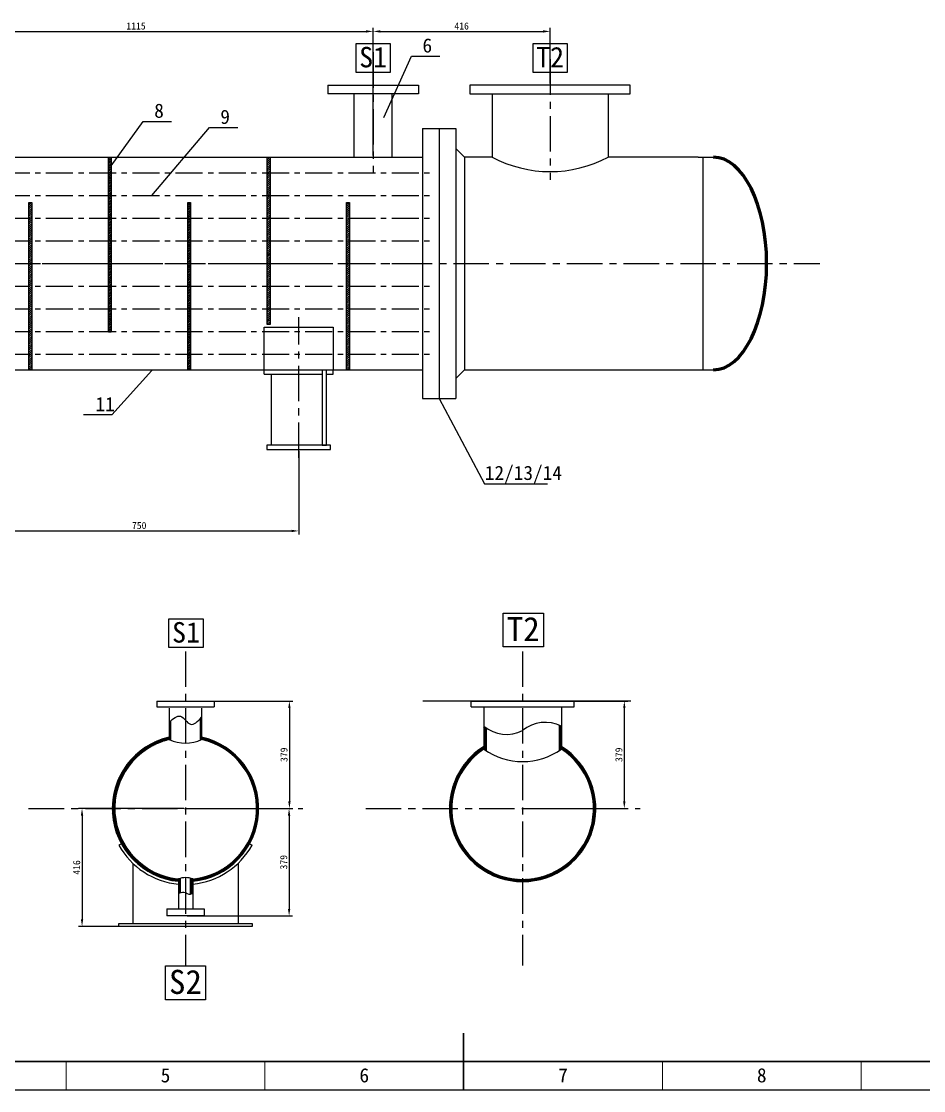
# Model space of a CAD drawing. Header units: millimetres. Extents: x 2 to 924, y -1 to 593.
# Drawn here: x 266.5 to 584.6, y -1.4 to 375.7 of the extents above; entities that cross this region are included whole.
import ezdxf

# ---------------------------------------------------------------- set-up
doc = ezdxf.new("R2010")
doc.units = ezdxf.units.MM
doc.header["$PDSIZE"] = -5
doc.linetypes.add('CENTER', pattern=[2, 1.25, -0.25, 0.25, -0.25])
doc.linetypes.add('CENTERX2', pattern=[101.59999942779541, 63.5, -12.69999980926514, 12.69999980926514, -12.69999980926514])
doc.layers.get('0').update_dxf_attribs({"lineweight": 25})
for name, color, linetype, lineweight in [('1', 140, 'Continuous', 25), ('2', 11, 'Continuous', 25), ('A图框', 7, 'Continuous', 18), ('中心线', 1, 'CENTER', 25), ('标注', 92, 'Continuous', 25), ('标注1', 100, 'Continuous', 25), ('框线', 7, 'Continuous', 25), ('设备轮廓', 7, 'Continuous', 25), ('边框', 7, 'Continuous', 60)]:
    doc.layers.add(name, color=color, linetype=linetype, lineweight=lineweight)
doc.styles.add('工程字', font='')
doc.styles.add('文字4', font='', dxfattribs={"width": 0.8})
doc.styles.get('工程字').set_extended_font_data('宋体')
doc.styles.get('文字4').set_extended_font_data('宋体')
doc.dimstyles.new('ISO-25', dxfattribs={"dimtxt": 2.5, "dimasz": 2.5, "dimexe": 1.25, "dimexo": 0.625, "dimtad": 1, "dimtxsty": 'Standard', "dimcen": 2.5, "dimdle": 5, "dimadec": 0, "dimazin": 0, "dimtfac": 1, "dimtmove": 0, "dimatfit": 3, "dimfxl": 0, "dimarcsym": 0})
pattern_1 = [(45, (0, 0), (-0.08838834764831843, 0.08838834764831845), [])]
pattern_2 = [(45, (0, 0), (-0.3367596045400932, 0.3367596045400932), [])]

# ---------------------------------------------------------------- blocks, each defined once
blk = doc.blocks.new('*X18')
at = {"layer": '标注', "ltscale": 10}
for points in [[(360.548378871369, 133.533597796267), (361.3817122047024, 133.533597796267), (360.9650455380357, 136.033597796267)], [(360.5483788713689, 100.633597796267), (361.3817122047023, 100.633597796267), (360.9650455380356, 98.13359779626704)]]:
    blk.add_hatch(color=0, dxfattribs=at).paths.add_polyline_path(points, flags=0)
at = {"layer": '标注', "color": 0, "lineweight": -2, "ltscale": 10}
for p, q in [((324.5300919169993, 136.033597796267), (362.2150455380357, 136.033597796267)), ((360.9650455380357, 133.533597796267), (360.9650455380356, 100.633597796267)), ((324.9463055641099, 98.13359779626705), (362.2150455380356, 98.13359779626704))]:
    blk.add_line(p, q, dxfattribs=at)
at = {"layer": '标注', "color": 0, "ltscale": 10, "insert": (359.0627604084312, 117.0835977962671), "char_height": 2.5, "width": 11.04801829268297, "attachment_point": 5, "rotation": 90}
blk.add_mtext('379', dxfattribs=at)
blk = doc.blocks.new('*X19')
at = {"layer": '标注', "ltscale": 10}
for points in [[(360.4375835927311, 95.63359779626704), (361.2709169260644, 95.63359779626704), (360.8542502593978, 98.13359779626704)], [(360.4375835927311, 62.73359779626707), (361.2709169260644, 62.73359779626707), (360.8542502593978, 60.23359779626707)]]:
    blk.add_hatch(color=0, dxfattribs=at).paths.add_polyline_path(points, flags=0)
at = {"layer": '标注', "color": 0, "lineweight": -2, "ltscale": 10}
for p, q in [((324.9463055641099, 98.13359779626705), (362.1042502593978, 98.13359779626704)), ((360.8542502593978, 95.63359779626704), (360.8542502593978, 62.73359779626707)), ((324.9463055641099, 60.23359779626708), (362.1042502593978, 60.23359779626707))]:
    blk.add_line(p, q, dxfattribs=at)
at = {"layer": '标注', "color": 0, "ltscale": 10, "insert": (358.9519651297934, 79.18359779626711), "char_height": 2.5, "width": 11.04801829268297, "attachment_point": 5, "rotation": 90}
blk.add_mtext('379', dxfattribs=at)
blk = doc.blocks.new('*X20')
at = {"layer": '标注', "ltscale": 10}
for points in [[(287.4302795707688, 95.63359779626707), (288.2636129041022, 95.63359779626705), (287.8469462374355, 98.13359779626707)], [(287.4302795707688, 59.03359779626704), (288.2636129041022, 59.03359779626704), (287.8469462374355, 56.53359779626704)]]:
    blk.add_hatch(color=0, dxfattribs=at).paths.add_polyline_path(points, flags=0)
at = {"layer": '标注', "color": 0, "lineweight": -2, "ltscale": 10}
for p, q in [((323.6963055641099, 98.13359779626705), (286.5969462374355, 98.13359779626707)), ((287.8469462374355, 95.63359779626707), (287.8469462374355, 59.03359779626704)), ((323.6963055641099, 56.53359779626703), (286.5969462374355, 56.53359779626704))]:
    blk.add_line(p, q, dxfattribs=at)
at = {"layer": '标注', "color": 0, "ltscale": 10, "insert": (285.9455137681313, 77.3335977962671), "char_height": 2.5, "width": 11.24618902439022, "attachment_point": 5, "rotation": 90}
blk.add_mtext('416', dxfattribs=at)
blk = doc.blocks.new('*X21')
at = {"layer": '标注', "ltscale": 10}
for points in [[(478.6441853414661, 133.533597796267), (479.4775186747995, 133.533597796267), (479.0608520081328, 136.033597796267)], [(478.6441853414661, 100.6335977962671), (479.4775186747995, 100.6335977962671), (479.0608520081328, 98.13359779626705)]]:
    blk.add_hatch(color=0, dxfattribs=at).paths.add_polyline_path(points, flags=0)
at = {"layer": '标注', "color": 0, "lineweight": -2, "ltscale": 10}
for p, q in [((445.3263025627593, 136.033597796267), (480.3108520081328, 136.033597796267)), ((479.0608520081328, 133.533597796267), (479.0608520081328, 100.6335977962671)), ((445.3263025627593, 98.13359779626705), (480.3108520081328, 98.13359779626704))]:
    blk.add_line(p, q, dxfattribs=at)
at = {"layer": '标注', "color": 0, "ltscale": 10, "insert": (477.1585668785284, 117.0835977962671), "char_height": 2.5, "width": 11.04801829268297, "attachment_point": 5, "rotation": 90}
blk.add_mtext('379', dxfattribs=at)
blk = doc.blocks.new('*X22')
at = {"layer": '标注', "ltscale": 10}
for points in [[(393.0006540690754, 372.5752374341606), (393.0006540690754, 371.7419041008272), (390.5006540690754, 372.1585707674939)], [(450.4006540690746, 372.5752374341606), (450.4006540690746, 371.7419041008272), (452.9006540690746, 372.1585707674939)]]:
    blk.add_hatch(color=0, dxfattribs=at).paths.add_polyline_path(points, flags=0)
at = {"layer": '标注', "color": 0, "lineweight": -2, "ltscale": 10}
for p, q in [((390.5006540690754, 353.792902285162), (390.5006540690754, 373.4085707674939)), ((452.9006540690746, 353.792902285162), (452.9006540690746, 373.4085707674939)), ((393.0006540690754, 372.1585707674939), (450.4006540690746, 372.1585707674939))]:
    blk.add_line(p, q, dxfattribs=at)
at = {"layer": '标注', "color": 0, "ltscale": 10, "insert": (421.700654069075, 374.0600032367981), "char_height": 2.5, "width": 11.24618902439022, "attachment_point": 5}
blk.add_mtext('416', dxfattribs=at)
blk = doc.blocks.new('*X26')
at = {"layer": '标注', "ltscale": 10}
for points in [[(225.7506540690745, 372.5752374341606), (225.7506540690745, 371.7419041008272), (223.2506540690745, 372.1585707674939)], [(388.0006540690754, 372.5752374341606), (388.0006540690754, 371.7419041008272), (390.5006540690754, 372.1585707674939)]]:
    blk.add_hatch(color=0, dxfattribs=at).paths.add_polyline_path(points, flags=0)
at = {"layer": '标注', "color": 0, "lineweight": -2, "ltscale": 10}
for p, q in [((223.2506540690745, 328.4429022851618), (223.2506540690745, 373.4085707674939)), ((390.5006540690754, 328.4429022851618), (390.5006540690754, 373.4085707674939)), ((225.7506540690745, 372.1585707674939), (388.0006540690754, 372.1585707674939))]:
    blk.add_line(p, q, dxfattribs=at)
at = {"layer": '标注', "color": 0, "ltscale": 10, "insert": (306.8756540690749, 374.0600032367981), "char_height": 2.5, "width": 14.4969512195122, "attachment_point": 5}
blk.add_mtext('1115', dxfattribs=at)
blk = doc.blocks.new('*X29')
at = {"layer": '标注', "ltscale": 10}
for points in [[(254.2506540690749, 196.4233824339958), (254.2506540690749, 195.5900491006625), (251.7506540690749, 196.0067157673292)], [(361.7506540690754, 196.4233824339958), (361.7506540690754, 195.5900491006625), (364.2506540690754, 196.0067157673292)]]:
    blk.add_hatch(color=0, dxfattribs=at).paths.add_polyline_path(points, flags=0)
at = {"layer": '标注', "color": 0, "lineweight": -2, "ltscale": 10}
for p, q in [((251.7506540690749, 224.1429022851688), (251.7506540690749, 194.7567157673292)), ((364.2506540690754, 224.1429022851688), (364.2506540690754, 194.7567157673292)), ((254.2506540690749, 196.0067157673292), (361.7506540690754, 196.0067157673292))]:
    blk.add_line(p, q, dxfattribs=at)
at = {"layer": '标注', "color": 0, "ltscale": 10, "insert": (308.0006540690752, 197.9081482366334), "char_height": 2.5, "width": 10.98323170731703, "attachment_point": 5}
blk.add_mtext('750', dxfattribs=at)

msp = doc.modelspace()

# ---------------------------------------------------------------- hatches: boundary and pattern name
at = {"layer": '标注', "true_color": 0xf7abae}
h = msp.add_hatch(dxfattribs=at)
h.set_pattern_fill('ANSI31', color=241, style=0, pattern_type=0)
h.set_pattern_definition(pattern_2)
h.paths.add_polyline_path([(298.1302786525962, 327.8179022851618), (297.1302786525966, 327.8179022851618), (297.1302786525964, 293.317902525078), (298.1302786525962, 293.317902525078)], flags=0)
h.paths.add_polyline_path([(297.1302786525963, 266.1258246792569), (298.1302786525962, 266.125824679257), (298.1302786525962, 293.317902525078), (297.1302786525964, 293.317902525078)], flags=0)
h = msp.add_hatch(dxfattribs=at)
h.set_pattern_fill('ANSI31', color=241, style=0, pattern_type=0)
h.set_pattern_definition(pattern_2)
h.paths.add_polyline_path([(270.1302786525962, 287.317902525078), (269.1302786525964, 287.317902525078), (269.1302786525962, 252.8179022851623), (270.1302786525962, 252.8179022851623)], flags=0)
h.paths.add_polyline_path([(270.1302786525962, 311.8179022851618), (269.1302786525966, 311.8179022851619), (269.1302786525964, 287.317902525078), (270.1302786525962, 287.317902525078)], flags=0)
h = msp.add_hatch(dxfattribs=at)
h.set_pattern_fill('ANSI31', color=241, style=0, pattern_type=0)
h.set_pattern_definition(pattern_2)
h.paths.add_polyline_path([(326.1302786525962, 287.317902525078), (325.1302786525964, 287.317902525078), (325.1302786525962, 252.8179022851623), (326.1302786525962, 252.8179022851623)], flags=0)
h.paths.add_polyline_path([(326.1302786525962, 311.8179022851618), (325.1302786525966, 311.8179022851619), (325.1302786525964, 287.317902525078), (326.1302786525962, 287.317902525078)], flags=0)
h = msp.add_hatch(dxfattribs=at)
h.set_pattern_fill('ANSI31', color=241, style=0, pattern_type=0)
h.set_pattern_definition(pattern_2)
h.paths.add_polyline_path([(382.1302786525962, 287.317902525078), (381.1302786525964, 287.317902525078), (381.1302786525962, 252.8179022851623), (382.1302786525962, 252.8179022851623)], flags=0)
h.paths.add_polyline_path([(382.1302786525962, 311.8179022851618), (381.1302786525966, 311.8179022851619), (381.1302786525964, 287.317902525078), (382.1302786525962, 287.317902525078)], flags=0)
at = {"layer": '设备轮廓', "ltscale": 10, "true_color": 0xf7abae}
h = msp.add_hatch(dxfattribs=at)
h.set_pattern_fill('ANSI31', color=241, style=0, pattern_type=0)
h.set_pattern_definition(pattern_1)
edge = h.paths.add_edge_path(flags=0)
edge.add_line((443.2056042720285, 72.33359779626699), (443.2056042720285, 73.13359779626694))
edge.add_arc((443.2056041229674, 98.13359794532792), 25.00000014906098, 270.0000003416229, 360.0000000000004)
edge.add_line((468.2056042720283, 98.13359794532809), (469.0056042720284, 98.13359779626705))
edge.add_arc((443.2056041181975, 98.13359795009794), 25.80000015383098, 270.0000003416225, 359.9999996583775, ccw=False)
edge = h.paths.add_edge_path(flags=0)
edge.add_line((443.2056042720285, 73.13359779626694), (443.2056042720285, 72.33359779626699))
edge.add_arc((443.2056044258593, 98.13359795009808), 25.80000015383109, 180, 269.9999996583776, ccw=False)
edge.add_line((417.4056042720283, 98.13359795009808), (418.2056042720285, 98.13359779626705))
edge.add_arc((443.2056044210895, 98.13359794532794), 25.00000014906101, 180.0000003416224, 269.9999996583776)
edge = h.paths.add_edge_path(flags=0)
edge.add_line((418.2056042720285, 98.13359779626705), (417.4056042720283, 98.13359779626705))
edge.add_arc((443.2056094674805, 98.13359491297922), 25.80000519545239, 121.9426307025604, 179.9999935968918, ccw=False)
edge.add_line((429.5556042666597, 120.026918692226), (429.5556042720289, 119.0782271794767))
edge.add_arc((443.2056065028144, 98.13359658739293), 25.00000223078594, 123.0930294226088, 179.9999972294646)
edge = h.paths.add_edge_path(flags=0)
edge.add_line((469.0056042720284, 98.13359779626705), (468.2056042720285, 98.13359779626705))
edge.add_arc((443.2056020412439, 98.13359658739358), 25.00000223078465, 2.770533666146191e-06, 56.90696510698671)
edge.add_line((456.8556062717502, 119.0782258762208), (456.855604272029, 120.0269186955729))
edge.add_arc((443.2055990765777, 98.13359491297994), 25.80000519545103, 6.389056920852454e-06, 58.05736931148988, ccw=False)
edge = h.paths.add_edge_path(flags=0)
edge.add_arc((443.2055604060301, 138.091345687909), 23.40560558839294, 303.29950891854736, 305.67561242984914, ccw=False)
edge.add_line((456.0556042720291, 118.5286581015544), (456.0556042720289, 127.551936605775))
edge.add_arc((451.2638296261574, 115.8990628227045), 12.59962585400809, 63.65310337326139, 67.64706013288492, ccw=False)
edge.add_line((456.8556042720292, 127.1898833407526), (456.855604272029, 119.078227179476))
edge = h.paths.add_edge_path(flags=0)
edge.add_arc((443.2056481380163, 138.0913456878888), 23.40560558836897, 234.3243875701433, 236.7004910814477, ccw=False)
edge.add_line((429.5556042720288, 119.0782271794772), (429.5556042720289, 120.0269186955736))
edge.add_line((429.5556042720289, 120.0269186955736), (429.5556042720289, 127.189883340753))
edge.add_arc((437.6138467825749, 136.8756920114305), 12.59960959568753, 230.2407682481747, 234.8254817295056)
edge.add_line((430.3556042720288, 126.5767562595266), (430.3556042720288, 118.5286581015554))
h = msp.add_hatch(dxfattribs=at)
h.set_pattern_fill('ANSI31', color=241, style=0, pattern_type=0)
h.set_pattern_definition(pattern_1)
edge = h.paths.add_edge_path(flags=0)
edge.add_arc((324.3640619386688, 66.91233848250229), 6.852917858315692, 105.6173818815772, 111.9299231325683)
edge.add_line((321.80468693867, 73.26938833146554), (321.8046869386701, 68.15279945475743))
edge.add_spline(control_points=[(321.8046869386701, 68.15279945475743), (322.042674172769, 68.26656549173629), (322.2806614068679, 68.38033152871492), (322.5191741895492, 68.47275588089485)], knot_values=[0, 0, 0, 0, 0.7830557280004825, 0.7830557280004825, 0.7830557280004825, 0.7830557280004825], weights=[1, 1, 1, 1], degree=3, periodic=0)
edge.add_line((322.5191741895492, 68.47275588089485), (322.5191741895496, 73.51225305512912))
edge = h.paths.add_edge_path(flags=0)
edge.add_arc((324.3640619386725, 66.91233848249627), 6.852917858322017, 68.07007686746323, 75.12366029498139)
edge.add_line((326.1234369386702, 73.53556147302679), (326.1234369386702, 67.94625088010673))
edge.add_spline(control_points=[(326.1234369386702, 67.94625088010673), (326.3967460860958, 68.01257712938593), (326.6600915123829, 68.1988738023814), (326.9234369386702, 68.38517047537687)], knot_values=[0, 0, 0, 0, 0.9179487832285166, 0.9179487832285166, 0.9179487832285166, 0.9179487832285166], weights=[1, 1, 1, 1], degree=3, periodic=0)
edge.add_line((326.9234369386702, 68.38517047537687), (326.9234369386702, 73.26938833146687))
edge = h.paths.add_edge_path(flags=0)
edge.add_line((350.1213055641099, 98.13359779626705), (349.4068183132304, 98.13359779626705))
edge.add_arc((324.4068211102519, 98.13359526796425), 24.99999720297861, -84.22255507331988, 5.794443779905123e-06, ccw=False)
edge.add_line((326.9234369369905, 73.26058771098499), (326.9234369386702, 72.46515584297492))
edge.add_arc((324.321308095144, 98.13359550884357), 25.79999746896596, 275.7885637639087, 360.0000050798343)
edge = h.paths.add_edge_path(flags=0)
edge.add_line((330.0213055641088, 123.2960698528836), (330.0213055641088, 122.4949921100111))
edge.add_arc((324.406818175145, 98.13359768638593), 25.00000013808544, -2.2737367544323206e-13, 77.02184784361589, ccw=False)
edge.add_line((349.4068183132304, 98.13359768638587), (350.1213055641099, 98.13359779626705))
edge.add_arc((324.3213031469751, 98.1335958654389), 25.80000241713487, 4.28791835205046e-06, 77.23631117831685)
edge = h.paths.add_edge_path(flags=0)
edge.add_line((318.6213055641115, 122.4549431996321), (318.6213055641115, 123.2960698528838))
edge.add_arc((324.3213079812453, 98.13359586543851), 25.80000241713536, 102.7636801803557, 179.9999957120807)
edge.add_line((298.52130556411, 98.13359779626708), (299.4068183132304, 98.13359779626705))
edge.add_arc((324.4068200314189, 98.13359643885398), 25.0000017181886, 103.3807206795691, 179.9999968890386, ccw=False)
edge = h.paths.add_edge_path(flags=0)
edge.add_line((299.4068183132304, 98.13359779626705), (298.52130556411, 98.13359779626705))
edge.add_arc((324.321305479477, 98.1335977195234), 25.79999991536698, 179.9999998295702, 264.4022768013357)
edge.add_line((321.8046870150477, 72.45663085936972), (321.8046869386701, 73.2693883314655))
edge.add_arc((324.4068206569955, 98.13359990754859), 25.00000234376529, 180.0000048296727, 264.0255284054183, ccw=False)

# ---------------------------------------------------------------- linework, layer by layer
at = {"ltscale": 10}
for p, q in [((505.063154189075, 327.8179022851618), (510.500654189075, 327.8179022851618)), ((505.0631541890755, 252.8179022851618), (510.5006541890741, 252.8179022851618))]:
    msp.add_line(p, q, dxfattribs=at)
at = {"ltscale": 0.800000011920929}
for p, q in [((352.1006540690767, 251.3179022851621), (352.1006540690767, 252.8179022851617)), ((376.4006540690705, 251.3179022851621), (376.4006540690705, 252.8179022851621)), ((352.1006540690767, 251.3179022851621), (372.5006540690727, 251.3179022851621)), ((354.5006540690772, 251.3179022851621), (354.5006540690772, 226.2679022851685)), ((374.0006540690727, 251.3179022851621), (376.4006540690705, 251.3179022851621)), ((318.6213055641115, 133.5335977962678), (318.6213055641115, 122.4751260966844)), ((330.0213055641088, 133.5335977962678), (330.0213055641088, 122.4751260966835)), ((301.706781382929, 85.71493055461883), (300.8302494379222, 85.23358686308211)), ((346.9358297452909, 85.71493055461929), (347.8123616902976, 85.23358686308211)), ((305.7790062102736, 78.7835813964623), (305.7790062102736, 57.53359864380491)), ((342.8636049179463, 78.7835813964623), (342.8636049179463, 57.53359864380491)), ((324.3213055641099, 57.53359864380491), (347.8123616902976, 57.53359864380491))]:
    msp.add_line(p, q, dxfattribs=at)
msp.add_line((1.904858635591154, -1.058064044396815), (842.9048586355984, -1.058064044396815))
for points in [[(372.5006540690727, 252.8179022851621), (372.5006540690727, 226.2679022851685), (374.0006540690727, 226.2679022851685), (374.0006540690727, 252.8179022851621)], [(319.1213055641101, 122.2417147930754), (319.1213055641101, 129.0048969113927)], [(329.5213055641102, 129.7647620559898), (329.5213055641102, 122.2417147930747)], [(317.7191741895499, 62.73359779626639), (330.9234369386702, 62.73359779626639)], [(330.9234321624813, 60.23359779626708), (317.7191789657393, 60.23359779626708)]]:
    msp.add_lwpolyline(points, dxfattribs=at)
for points in [[(375.5006540690722, 226.2679022851685), (353.0006540690777, 226.2679022851685), (353.0006540690777, 224.7679022851688), (375.5006540690722, 224.7679022851688)], [(300.8302494379222, 57.53359864380491), (347.8123616902976, 57.53359864380491), (347.8123616902976, 56.53359779626703), (300.8302494379222, 56.53359779626703)]]:
    msp.add_lwpolyline(points, close=True, dxfattribs=at)
msp.add_lwpolyline([(26.90485863559115, 8.941935955603185, 0.6, 0.6, 0), (832.9048586355984, 8.941935955603185, 0.6, 0.6, 0)], format="xyseb")
for centre, radius, start, end in [((324.3213055641108, 134.0330906851771), 12.88706892310444, 243.7490325201427, 296.2509674798573), ((324.3640619386717, 66.91233848249362), 6.852917858324854, 68.07007686746545, 111.9299231325646)]:
    msp.add_arc(centre, radius, start, end, dxfattribs=at)
for points, knots in [([(318.6213055641115, 128.5483942226061), (319.9890987475973, 129.8047210960441), (322.7227686866581, 132.315614591506), (325.967764354745, 126.0703647133891), (328.6508132803937, 128.8574749476901), (330.0213055641088, 130.2811213946328)], [0, 0, 0, 0, 4.566369928546671, 9.126341873182316, 13.88758886582623, 13.88758886582623, 13.88758886582623, 13.88758886582623]), ([(321.8046869386701, 68.15279945475743), (322.4351510834566, 68.45418287761633), (323.8675817807197, 69.13893373953188), (325.6596688954817, 67.49115159985126), (326.6536806869494, 68.1943386355236), (326.9234369386702, 68.38517047537687)], [0, 0, 0, 0, 1.97968256832789, 4.497889539254389, 5.435821023729564, 5.435821023729564, 5.435821023729564, 5.435821023729564])]:
    msp.add_open_spline(points, degree=3, knots=knots, dxfattribs=at)
at = {"layer": '1', "ltscale": 0.800000011920929}
for points in [[(384.4809648269679, 367.8786357999192), (396.5203433111831, 367.8786357999192), (396.5203433111831, 357.7178751766693), (384.4809648269679, 357.7178751766693)], [(446.8809648269673, 367.8786357999192), (458.9203433111827, 367.8786357999192), (458.9203433111827, 357.7178751766693), (446.8809648269673, 357.7178751766693)], [(436.3644518467911, 167.0598071873959), (450.5284265341031, 167.0598071873959), (450.5284265341031, 155.1059711600432), (436.3644518467911, 155.1059711600432)], [(318.5063260026579, 165.02868235945), (330.5457044868731, 165.02868235945), (330.5457044868731, 154.8679217362002), (318.5063260026579, 154.8679217362002)], [(317.2393182204532, 42.60538973673238), (331.4032929077653, 42.60538973673238), (331.4032929077653, 30.65155370937964), (317.2393182204532, 30.65155370937964)]]:
    msp.add_lwpolyline(points, close=True, dxfattribs=at)
at = {"layer": '2', "linetype": 'CENTERX2', "ltscale": 0.1500000059604645}
for p, q in [((214.1549950950764, 322.317902525078), (410.750654069075, 322.317902525078)), ((214.1549950950764, 314.317902525078), (410.750654069075, 314.317902525078)), ((214.1549950950764, 306.317902525078), (410.750654069075, 306.317902525078)), ((214.1549950950764, 298.317902525078), (410.750654069075, 298.317902525078)), ((214.1549950950764, 290.317902525078), (410.750654069075, 290.317902525078)), ((214.1549950950764, 282.317902525078), (410.750654069075, 282.317902525078)), ((214.1549950950764, 274.317902525078), (410.750654069075, 274.317902525078)), ((214.1549950950764, 266.317902525078), (410.750654069075, 266.317902525078)), ((214.1549950950764, 258.317902525078), (410.750654069075, 258.317902525078))]:
    msp.add_line(p, q, dxfattribs=at)
at = {"layer": 'A图框'}
for p, q in [((282.2381919689269, -1.058064044396815), (282.2381919689269, 8.941935955603185)), ((352.3215253022627, -1.058064044396815), (352.3215253022627, 8.941935955603185)), ((492.4881919689269, -1.058064044396815), (492.4881919689269, 8.941935955603185)), ((562.5715253022554, -1.058064044396815), (562.5715253022554, 8.941935955603185))]:
    msp.add_line(p, q, dxfattribs=at)
msp.add_lwpolyline([(422.4048586355912, -1.058064044396815, 0.6, 0.6, 0), (422.4048586355912, 18.94193595560318, 0.6, 0.6, 0)], format="xyseb", dxfattribs=at)
for p in [(282.2381919689269, -1.058064044396815), (352.3215253022627, -1.058064044396815), (422.4048586355912, -1.058064044396815), (492.4881919689269, -1.058064044396815), (562.5715253022627, -1.058064044396815)]:
    msp.add_point(p, dxfattribs=at)
at = {"layer": '中心线', "ltscale": 10}
for p, q in [((390.5006540690754, 364.7887144463634), (390.5006540690754, 322.317902525078)), ((452.900654069075, 362.3346176291002), (452.900654069075, 319.8638057078149)), ((78.82047274981846, 290.317902525078), (547.9757450701097, 290.317902525078)), ((364.2506540690754, 221.7657952813622), (364.2506540690754, 271.3636614824226)), ((324.3213055641099, 153.5189750010903), (324.3213055641099, 42.74822059144378)), ((443.2056042720287, 153.5189750010903), (443.2056042720287, 42.74822059144378)), ((269.0085231213889, 98.13359779626705), (365.7274223368004, 98.13359779626705)), ((387.8928218293076, 98.13359779626705), (484.6117210447192, 98.13359779626705))]:
    msp.add_line(p, q, dxfattribs=at)
at = {"layer": '标注', "color": 241, "linetype": 'Continuous', "true_color": 0xf7abae}
for p, q in [((353.1302786525967, 327.5365487075495), (353.411632230209, 327.8179022851618)), ((353.1302786525966, 326.8630294984693), (354.0851514392892, 327.8179022851618)), ((353.1302786525966, 326.1895102893891), (354.1302786525962, 327.1895102893887)), ((353.1302786525966, 325.5159910803089), (354.1302786525961, 326.5159910803085)), ((353.1302786525966, 324.8424718712287), (354.1302786525962, 325.8424718712283)), ((353.1302786525966, 324.1689526621486), (354.1302786525962, 325.1689526621481)), ((353.1302786525966, 323.4954334530684), (354.1302786525961, 324.495433453068)), ((353.1302786525966, 322.8219142439881), (354.1302786525962, 323.8219142439877)), ((353.1302786525966, 322.148395034908), (354.1302786525962, 323.1483950349075)), ((353.1302786525966, 321.4748758258278), (354.1302786525962, 322.4748758258274)), ((353.1302786525965, 320.8013566167476), (354.1302786525961, 321.8013566167472)), ((353.1302786525966, 320.1278374076674), (354.1302786525962, 321.127837407667)), ((353.1302786525966, 319.4543181985872), (354.1302786525962, 320.4543181985868)), ((353.1302786525965, 318.780798989507), (354.1302786525961, 319.7807989895066)), ((353.1302786525965, 318.1072797804268), (354.1302786525962, 319.1072797804264)), ((353.1302786525966, 317.4337605713466), (354.1302786525962, 318.4337605713462)), ((353.1302786525966, 316.7602413622665), (354.1302786525962, 317.7602413622661)), ((353.1302786525966, 316.0867221531863), (354.1302786525961, 317.0867221531859)), ((353.1302786525966, 315.413202944106), (354.1302786525962, 316.4132029441057)), ((353.1302786525965, 314.7396837350259), (354.1302786525962, 315.7396837350255)), ((353.1302786525965, 314.0661645259457), (354.1302786525961, 315.0661645259453)), ((353.1302786525965, 313.3926453168655), (354.1302786525961, 314.3926453168651)), ((353.1302786525965, 312.7191261077853), (354.1302786525962, 313.7191261077849)), ((353.1302786525965, 312.045606898705), (354.1302786525962, 313.0456068987048)), ((353.1302786525965, 311.3720876896249), (354.1302786525962, 312.3720876896246)), ((353.1302786525965, 310.6985684805447), (354.1302786525962, 311.6985684805443)), ((353.1302786525965, 310.0250492714645), (354.1302786525961, 311.0250492714642)), ((353.1302786525965, 309.3515300623844), (354.1302786525962, 310.351530062384)), ((353.1302786525965, 308.6780108533042), (354.1302786525961, 309.6780108533038)), ((353.1302786525965, 308.0044916442239), (354.1302786525962, 309.0044916442236)), ((353.1302786525965, 307.3309724351437), (354.1302786525962, 308.3309724351435)), ((353.1302786525965, 306.6574532260636), (354.1302786525961, 307.6574532260633)), ((353.1302786525965, 305.9839340169834), (354.1302786525962, 306.983934016983)), ((353.1302786525965, 305.3104148079032), (354.1302786525962, 306.3104148079029)), ((353.1302786525965, 304.636895598823), (354.1302786525962, 305.6368955988227)), ((353.1302786525965, 303.9633763897428), (354.1302786525961, 304.9633763897425)), ((353.1302786525965, 303.2898571806626), (354.1302786525962, 304.2898571806623)), ((353.1302786525965, 302.6163379715824), (354.1302786525962, 303.6163379715821)), ((353.1302786525965, 301.9428187625023), (354.1302786525961, 302.942818762502)), ((353.1302786525965, 301.2692995534221), (354.1302786525961, 302.2692995534218)), ((353.1302786525965, 300.5957803443418), (354.1302786525962, 301.5957803443416)), ((353.1302786525965, 299.9222611352617), (354.1302786525962, 300.9222611352614)), ((353.1302786525964, 299.2487419261815), (354.1302786525961, 300.2487419261812)), ((353.1302786525965, 298.5752227171013), (354.1302786525962, 299.575222717101)), ((353.1302786525965, 297.9017035080211), (354.1302786525962, 298.9017035080208)), ((353.1302786525964, 297.2281842989409), (354.1302786525961, 298.2281842989406)), ((353.1302786525964, 296.5546650898607), (354.1302786525961, 297.5546650898605)), ((353.1302786525965, 295.8811458807805), (354.1302786525962, 296.8811458807803)), ((353.1302786525965, 295.2076266717004), (354.1302786525962, 296.2076266717001)), ((353.1302786525964, 294.5341074626202), (354.1302786525962, 295.5341074626199)), ((353.1302786525964, 293.86058825354), (354.1302786525962, 294.8605882535397)), ((353.2611121332147, 293.317902525078), (354.1302786525961, 294.1870690444595)), ((353.1302786525964, 293.1870690444597), (353.2611121332147, 293.317902525078)), ((353.1302786525964, 292.5135498353796), (353.9346313422948, 293.317902525078)), ((353.1302786525964, 291.8400306262994), (354.1302786525961, 292.8400306262992)), ((353.1302786525964, 291.1665114172192), (354.1302786525962, 292.166511417219)), ((353.1302786525964, 290.492992208139), (354.1302786525962, 291.4929922081388)), ((353.1302786525964, 289.8194729990589), (354.1302786525961, 290.8194729990586)), ((353.9346313422948, 293.317902525078), (354.1302786525962, 293.5135498353794)), ((353.1302786525963, 289.1459537899785), (354.1302786525961, 290.1459537899784)), ((353.1302786525964, 288.4724345808984), (354.1302786525962, 289.4724345808982)), ((353.1302786525964, 287.7989153718182), (354.1302786525962, 288.7989153718181)), ((353.1302786525964, 287.1253961627381), (354.1302786525961, 288.1253961627378)), ((353.1302786525963, 286.4518769536578), (354.1302786525962, 287.4518769536577)), ((353.1302786525963, 285.7783577445776), (354.1302786525962, 286.7783577445775)), ((353.1302786525964, 285.1048385354975), (354.1302786525961, 286.1048385354973)), ((353.1302786525963, 284.4313193264172), (354.1302786525961, 285.4313193264171)), ((353.1302786525964, 283.7578001173371), (354.1302786525962, 284.7578001173369)), ((353.1302786525964, 283.0842809082569), (354.1302786525962, 284.0842809082567)), ((353.1302786525963, 282.4107616991767), (354.1302786525962, 283.4107616991766)), ((353.1302786525963, 281.7372424900965), (354.1302786525962, 282.7372424900964)), ((353.1302786525963, 281.0637232810163), (354.1302786525962, 282.0637232810162)), ((353.1302786525963, 280.3902040719361), (354.1302786525962, 281.390204071936)), ((353.1302786525963, 279.7166848628559), (354.1302786525961, 280.7166848628558)), ((353.1302786525963, 279.0431656537757), (354.1302786525962, 280.0431656537756)), ((353.1302786525963, 278.3696464446956), (354.1302786525962, 279.3696464446954)), ((353.1302786525963, 277.6961272356154), (354.1302786525962, 278.6961272356153)), ((353.1302786525963, 277.0226080265352), (354.1302786525962, 278.0226080265351)), ((353.1302786525963, 276.349088817455), (354.1302786525961, 277.3490888174549)), ((353.1302786525963, 275.6755696083748), (354.1302786525962, 276.6755696083747)), ((353.1302786525963, 275.0020503992947), (354.1302786525961, 276.0020503992945)), ((353.1302786525963, 274.3285311902144), (354.1302786525962, 275.3285311902143)), ((353.1302786525962, 273.6550119811342), (353.79316919654, 274.317902525078)), ((353.1302786525962, 272.981492772054), (354.1302786525961, 273.981492772054)), ((353.1302786525962, 272.3079735629739), (354.1302786525961, 273.3079735629738)), ((353.1302786525962, 271.6344543538937), (354.1302786525962, 272.6344543538935)), ((353.1302786525962, 270.9609351448134), (354.1302786525962, 271.9609351448134)), ((353.79316919654, 274.317902525078), (354.1302786525962, 274.6550119811341)), ((353.1302786525962, 270.2463006812521), (353.2018804964222, 270.317902525078)), ((353.1302786525962, 269.5727814721719), (353.8753997055023, 270.3179025250781)), ((353.1302786525962, 268.8992622630917), (354.1302786525962, 269.8992622630917)), ((353.2018804964222, 270.317902525078), (354.1302786525962, 271.2463006812521)), ((353.6607650020252, 270.8179022851623), (354.1302786525961, 271.2874159357332)), ((353.722437883747, 268.8179022851623), (354.1302786525962, 269.2257430540115)), ((353.8753997055023, 270.3179025250781), (354.1302786525962, 270.5727814721719)), ((354.0694763019073, 268.8179022851623), (354.1302786525961, 268.8787046358511))]:
    msp.add_line(p, q, dxfattribs=at)
at = {"layer": '标注1', "ltscale": 0.1500000059604645}
for p, q in [((394.3002346511039, 341.8624221626396), (404.0342758641746, 363.4043287537461)), ((404.0342758641746, 363.4043287537461), (414.0342758641746, 363.4043287537461)), ((298.1302786525962, 324.8179022851618), (309.4355715804468, 340.39600509812)), ((309.4355715804468, 340.39600509812), (319.4355715804468, 340.39600509812)), ((312.4528245820757, 314.317902525078), (332.7463014966033, 338.2333195668925)), ((332.7463014966033, 338.2333195668925), (342.7463014966033, 338.2333195668925)), ((312.5006540690749, 252.5929022851624), (298.362636787788, 236.9294831222096)), ((413.7506540690754, 242.6927919198081), (429.8125480612825, 212.6736555289081)), ((298.362636787788, 236.9294831222096), (288.362636787788, 236.9294831222096)), ((429.8125480612825, 212.6736555289081), (451.9388692228249, 212.6736555289081))]:
    msp.add_line(p, q, dxfattribs=at)
at = {"layer": '框线', "ltscale": 10}
for p, q in [((407.8463130430735, 337.9427919198079), (419.6549950950764, 337.9427919198079)), ((419.6549950950764, 330.817902285163), (422.6549950950764, 327.8179022851621)), ((419.6549950950769, 249.8179022851614), (422.6549950950769, 252.8179022851623)), ((407.8463130430739, 242.6927919198081), (419.6549950950769, 242.6927919198081)), ((481.3601182914558, 136.033597796267), (408.0424868340629, 136.033597796267))]:
    msp.add_line(p, q, dxfattribs=at)
msp.add_arc((452.9006540690741, 366.5186225821301), 43.78323168182283, 242.1184772242332, 297.8815227757637, dxfattribs=at)
at = {"layer": '设备轮廓', "ltscale": 10}
for p, q in [((374.4785498987383, 353.1679022851619), (406.5227582394116, 353.167902285162)), ((374.4785498987383, 353.167902285162), (374.4785498987383, 350.1679022851622)), ((406.5227582394116, 353.167902285162), (406.5227582394116, 350.1679022851622)), ((481.1756540690737, 353.167902285162), (424.6256540690754, 353.167902285162)), ((424.6256540690754, 353.167902285162), (424.6256540690754, 350.167902285162)), ((481.1756540690737, 350.1679022851622), (481.1756540690737, 353.167902285162)), ((406.5227582394116, 350.167902285162), (374.4785498987383, 350.1679022851617)), ((383.8256540690747, 327.8179022851621), (383.8256540690752, 350.1679022851619)), ((397.1756540690751, 327.8179022851621), (397.1756540690747, 350.1679022851619)), ((424.6256540690754, 350.167902285162), (481.1756540690737, 350.1679022851622)), ((432.4256540690747, 350.1679022851619), (432.4256540690747, 327.8179022851617)), ((473.3756540690745, 350.167902285162), (473.3756540690745, 327.8179022851618)), ((407.8463130430735, 337.9427919198079), (407.8463130430735, 242.6927919198081)), ((413.7506540690749, 337.9427919198079), (413.7506540690754, 242.6927919198081)), ((419.6549950950764, 337.9427919198079), (419.6549950950764, 242.6927919198081)), ((217.1549950950764, 327.8179022851618), (407.8463130430735, 327.8179022851618)), ((297.1302786525962, 266.125824679257), (297.1302786525966, 327.8179022851618)), ((297.1302786525964, 327.8179022851618), (298.1302786525962, 327.8179022851618)), ((298.1302786525962, 327.8179022851618), (298.1302786525962, 266.1072797804264)), ((353.1302786525962, 268.8179022851623), (353.1302786525966, 327.8179022851618)), ((353.1302786525964, 327.8179022851618), (354.1302786525962, 327.8179022851618)), ((354.1302786525962, 327.8179022851618), (354.1302786525962, 268.8179022851623)), ((432.4256540690747, 327.8179022851618), (422.6549950950764, 327.8179022851618)), ((422.6549950950764, 327.8179022851618), (422.6549950950769, 252.8179022851623)), ((505.063154189075, 327.8179022851618), (473.3756540690745, 327.8179022851618)), ((506.7302063260511, 327.8179022851618), (506.7302063260506, 252.8179022851618)), ((269.1302786525962, 252.8179022851623), (269.1302786525965, 311.8179022851618)), ((269.1302786525964, 311.8179022851618), (270.1302786525962, 311.8179022851618)), ((270.1302786525961, 311.8179022851618), (270.1302786525962, 252.8179022851623)), ((325.1302786525962, 252.8179022851623), (325.1302786525965, 311.8179022851618)), ((325.1302786525964, 311.8179022851618), (326.1302786525962, 311.8179022851618)), ((326.1302786525962, 311.8179022851618), (326.1302786525962, 252.8179022851623)), ((381.1302786525962, 252.8179022851623), (381.1302786525965, 311.8179022851618)), ((381.1302786525964, 311.8179022851618), (382.1302786525962, 311.8179022851618)), ((382.1302786525961, 311.8179022851618), (382.1302786525962, 252.8179022851623)), ((352.1006540690767, 252.8179022851623), (352.1006540690767, 267.8179022851623)), ((352.1006540690767, 267.8179022851623), (376.4006540690705, 267.8179022851623)), ((354.1302786525962, 268.8179022851623), (353.1302786525962, 268.8179022851623)), ((376.4006540690705, 267.8179022851623), (376.4006540690705, 252.8179022851623)), ((298.1302786525962, 266.125824679257), (297.1302786525962, 266.125824679257)), ((217.1549950950759, 252.8179022851623), (407.8463130430739, 252.8179022851623)), ((270.1302786525962, 252.8179022851623), (269.1302786525962, 252.8179022851623)), ((326.1302786525962, 252.8179022851623), (325.1302786525962, 252.8179022851623)), ((382.1302786525962, 252.8179022851623), (381.1302786525962, 252.8179022851623)), ((422.6549950950769, 252.8179022851623), (505.0631541890755, 252.8179022851618)), ((314.2213055641128, 136.033597796267), (314.2213055641128, 134.033597796267)), ((314.2213055641128, 136.033597796267), (334.4213055641076, 136.033597796267)), ((334.4213055641076, 136.033597796267), (334.4213055641076, 134.033597796267)), ((425.0556042720284, 134.033597796267), (425.0556042720284, 136.033597796267)), ((425.0556042720284, 136.033597796267), (461.355604272029, 136.033597796267)), ((461.355604272029, 134.033597796267), (461.355604272029, 136.033597796267)), ((314.2213055641128, 134.033597796267), (334.421305564108, 134.033597796267)), ((425.0556042720284, 134.033597796267), (461.355604272029, 134.033597796267)), ((429.5556042720302, 134.0335977962671), (429.5556042720302, 119.078227179476)), ((456.8556042720306, 134.0335977962671), (456.8556042720304, 119.078227179476)), ((430.3556042720302, 126.5767562595266), (430.3556042720302, 118.5286581015544)), ((456.0556042720302, 127.551936605775), (456.0556042720305, 118.5286581015544)), ((321.8046869386701, 73.2693883314655), (321.8046869386701, 62.73359779626639)), ((322.5191741895496, 68.47275588089451), (322.5191741895496, 73.53556147302686)), ((326.1234369386702, 67.94625088010685), (326.1234369386702, 73.53556147302686)), ((326.9234369386702, 73.26058771115493), (326.9234369386702, 62.73359779626639)), ((317.7191741895499, 62.73359779626526), (317.7191789657634, 60.23358518306475)), ((330.9234369386702, 62.73359779626639), (330.9234321624572, 60.23358518306588))]:
    msp.add_line(p, q, dxfattribs=at)
for centre, radius, start, end in [((451.2638405543528, 115.899086969859), 12.59959936519036, 63.65309917320047, 129.759233614147), ((437.6138405543525, 136.8756838849284), 12.59959936519034, 230.2407663858528, 296.3469008267993), ((324.3213055641099, 98.13359779626705), 25.8, 102.763675892431, 264.4022764604762), ((324.4068183132304, 98.13359779626705), 25, 103.3155008654178, 264.0255332441154), ((324.3213055641099, 98.13359779626705), 25.8, 275.7885688437467, 77.23632410755619), ((324.4068183132304, 98.13359779626705), 24.99999999999999, 275.7774507249957, 77.02184809543843), ((443.2056042720292, 98.13359779626705), 25.8, 121.9426242854006, 58.05737571459967), ((443.2056042720292, 98.13359779626705), 24.99999999999998, 123.0930266520742, 56.9069733479222), ((443.2056042720296, 138.091281832787), 23.40552813439107, 234.3243836380635, 305.6756163619368), ((324.3213055641099, 98.13359779626705), 26.79999999999999, 208.773197452541, 264.6117767743443), ((324.3213055641099, 98.13359779626705), 26.80000000000001, 275.5718806048019, 331.2268025474588)]:
    msp.add_arc(centre, radius, start, end, dxfattribs=at)
at = {"layer": '边框', "ltscale": 10}
msp.add_ellipse((510.5006541890751, 290.3179025251619), major_axis=(-3.837158048644183e-12, -37.49999976000001), ratio=0.4999999999999999, start_param=0, end_param=3.141592653589793, dxfattribs=at)

# ---------------------------------------------------------------- texts
at = {"layer": '1', "ltscale": 0.800000011920929, "attachment_point": 1}
for s, insert, char_height in [('{\\f@SimSun|b0|i0|c0|p34;S1}', (385.576498718664, 366.7082813118643), 7.225), ('{\\f@SimSun|b0|i0|c0|p34;T2}', (447.9764987186636, 366.7082813118642), 7.225), ('{\\f@SimSun|b0|i0|c0|p34;S1}', (319.6018598943542, 163.8583278713953), 7.225), ('{\\f@SimSun|b0|i0|c0|p34;T2}', (437.6533152487866, 165.6829195543902), 8.5), ('{\\f@SimSun|b0|i0|c0|p34;S2}', (318.5281816224488, 41.22850210372667), 8.5)]:
    msp.add_mtext_dynamic_manual_height_columns(s, width=11.60799870580922, gutter_width=1, heights=[0], dxfattribs=dict(at, insert=insert, char_height=char_height))
at = {"layer": 'A图框', "char_height": 5, "width": 70.08333333333394, "attachment_point": 5, "style": '工程字'}
for s, insert in [('5', (317.2798586355912, 4.009783050865735)), ('6', (387.3631919689269, 4.009783050865735)), ('7', (457.4465253022554, 4.009783050865735)), ('8', (527.5298586355912, 4.009783050865735))]:
    msp.add_mtext(s, dxfattribs=dict(at, insert=insert))
at = {"layer": '标注1', "style": '文字4'}
for s, p in [('6', (407.8927589201585, 364.7154780353449)), ('8', (313.2940546364307, 341.7071543797188)), ('9', (336.6047845525873, 339.5444688484913)), ('11', (292.5873010182631, 238.2406324038084)), ('12/13/14', (429.8718447495692, 213.9848048105068))]:
    msp.add_text(s, height=5, dxfattribs=at).set_placement(p)

# ---------------------------------------------------------------- dimensions: what is measured, and where the dimension line sits
at = {"layer": '标注', "ltscale": 10}
for base, p1, p2, text, picture, middle in [((390.5006540690754, 372.1585707674939), (223.2506540690745, 327.8179022851618), (390.5006540690754, 327.8179022851618), '1115', '*X26', (306.8756540690749, 374.0600032367981)), ((452.9006540690746, 372.1585707674939), (390.5006540690754, 353.167902285162), (452.9006540690746, 353.167902285162), '416', '*X22', (421.700654069075, 374.0600032367981)), ((364.2506540690754, 196.0067157673292), (251.7506540690749, 224.7679022851688), (364.2506540690754, 224.7679022851688), '750', '*X29', (308.0006540690752, 197.9081482366334))]:
    dim = msp.add_linear_dim(base=base, p1=p1, p2=p2, text=text, dimstyle='ISO-25', override={"dimsah": 1, "dimtolj": 1}, dxfattribs=at)
    dim.commit()
    dim.dimension.update_dxf_attribs({"geometry": picture, "text_midpoint": middle})
for base, p1, p2, text, picture, middle in [((360.9650455380356, 98.13359779626705), (323.9050919169993, 136.033597796267), (324.3213055641099, 98.13359779626705), '379', '*X18', (359.0627604084312, 117.0835977962671)), ((479.0608520081328, 98.13359779626705), (444.7013025627593, 136.033597796267), (444.7013025627593, 98.13359779626705), '379', '*X21', (477.1585668785284, 117.0835977962671)), ((287.8469462374355, 56.53359779626703), (324.3213055641099, 98.13359779626705), (324.3213055641099, 56.53359779626703), '416', '*X20', (285.9455137681313, 77.3335977962671)), ((360.8542502593978, 60.23359779626708), (324.3213055641099, 98.13359779626705), (324.3213055641099, 60.23359779626708), '379', '*X19', (358.9519651297934, 79.18359779626711))]:
    dim = msp.add_linear_dim(base=base, p1=p1, p2=p2, angle=90, text=text, dimstyle='ISO-25', override={"dimsah": 1, "dimtolj": 1}, dxfattribs=at)
    dim.commit()
    dim.dimension.update_dxf_attribs({"geometry": picture, "text_midpoint": middle})

doc.saveas('drawing.dxf')
